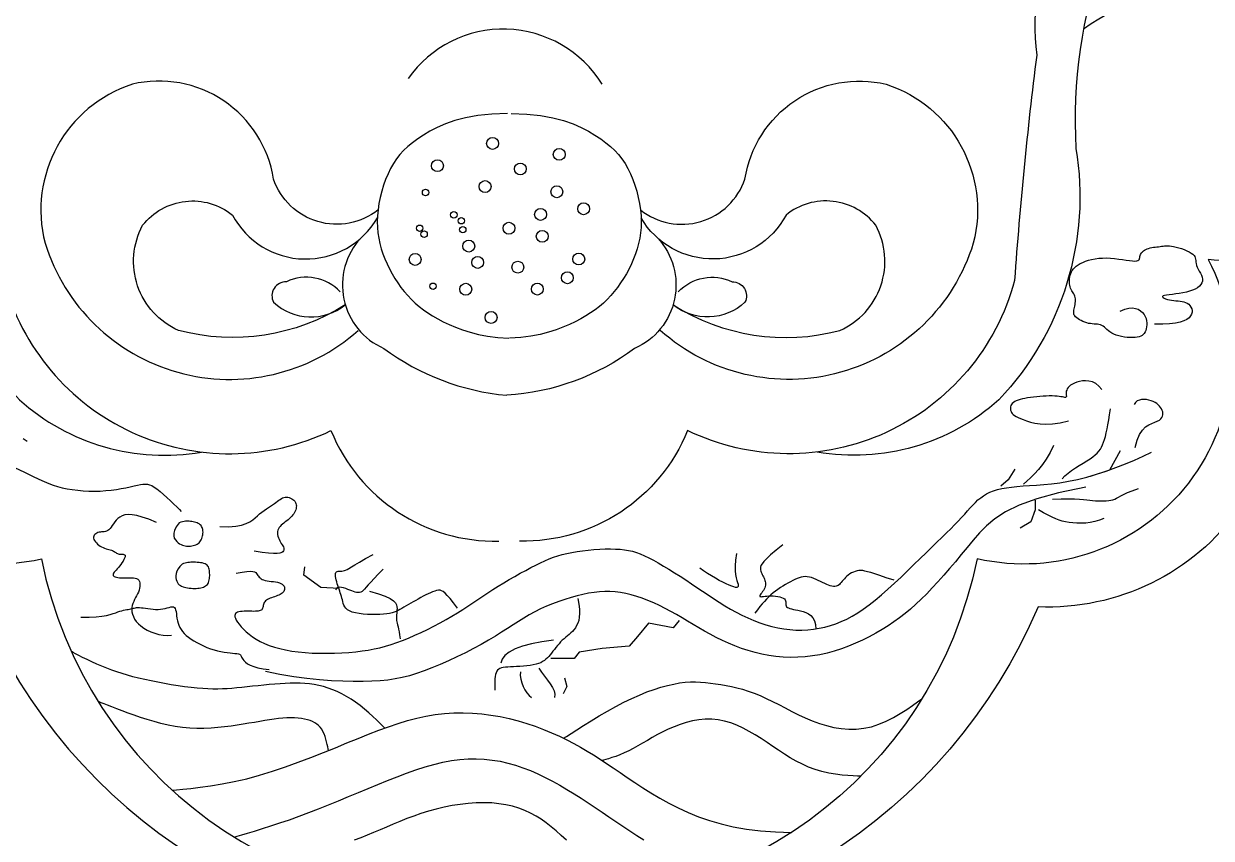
# Model space of a CAD drawing. Header units: millimetres. Extents: x -159346 to -157016, y -80163 to -78851.
# Drawn here: x -157272.36 to -157240.61, y -79025.7 to -79003.94 of the extents above; entities that cross this region are included whole.
import ezdxf

# ---------------------------------------------------------------- set-up
doc = ezdxf.new("R2010")
doc.units = ezdxf.units.MM
doc.header["$LTSCALE"] = 2
doc.header["$MEASUREMENT"] = 0
for name, color, linetype in [('3', 3, 'CONTINUOUS'), ('4', 4, 'CONTINUOUS'), ('7', 7, 'CONTINUOUS')]:
    doc.layers.add(name, color=color, linetype=linetype)

msp = doc.modelspace()

# ---------------------------------------------------------------- linework, layer by layer
at = {"layer": '3', "color": 0}
for points in [[(-157281.804, -79001.717, -0.597201), (-157276.796, -78999.106, -0.346566), (-157273.486, -79004.774, -0.013773), (-157272.895, -79010.796, 0.46999), (-157264.149, -79014.81, 0.311754), (-157259.658, -79017.762, 0.311754)], [(-157236.963, -79001.717, 0.597201), (-157241.971, -78999.106, 0.346566), (-157245.281, -79004.774, 0.013773), (-157245.872, -79010.796, -0.46999), (-157254.618, -79014.81, -0.311754), (-157259.109, -79017.762, -0.311754)], [(-157280.534, -79001.336, -0.511178), (-157275.291, -79002.06, -0.101647), (-157274.536, -79007.268, 0.234748), (-157272.478, -79013.984, 0.231473), (-157267.613, -79015.382, 0.166938)], [(-157238.233, -79001.336, 0.511178), (-157243.476, -79002.06, 0.101647), (-157244.231, -79007.268, -0.234748), (-157246.289, -79013.984, -0.231473), (-157251.154, -79015.382, -0.166938)], [(-157275.409, -79002.182, 0.275708), (-157282.879, -79002.257, 0.756539), (-157279.634, -79010.926, 0.543413), (-157273.522, -79019.519, 0.313806), (-157259.384, -79028.403, 0.30761)], [(-157243.358, -79002.182, -0.275708), (-157235.888, -79002.257, -0.756539), (-157239.133, -79010.926, -0.543413), (-157245.245, -79019.519, -0.313806), (-157259.384, -79028.403, -0.30761)], [(-157274.741, -79004.074, 0.277072), (-157282.018, -79003.536, 0.673636), (-157278.072, -79010.234, 0.639973), (-157271.891, -79018.235, 0.390981), (-157259.384, -79027.309, 0.387014)], [(-157244.026, -79004.074, -0.277072), (-157236.749, -79003.536, -0.673636), (-157240.695, -79010.234, -0.639973), (-157246.876, -79018.235, -0.390981), (-157259.384, -79027.309, -0.387014)], [(-157262.892, -79008.915, -0.516622), (-157265.686, -79008.09, 0.43739), (-157269.46, -79005.555, 0.397138), (-157271.792, -79009.804, 0.545681), (-157263.423, -79012.134)], [(-157255.875, -79008.915, 0.516622), (-157253.081, -79008.09, -0.43739), (-157249.307, -79005.555, -0.397138), (-157246.975, -79009.804, -0.545681), (-157255.344, -79012.134)], [(-157263.766, -79011.449, -0.208339), (-157268.225, -79012.134, -0.43724), (-157269.185, -79009.324, -0.418849), (-157266.784, -79009.05, 0.586454), (-157262.908, -79009.125, 0.484383)], [(-157255.001, -79011.449, 0.208339), (-157250.542, -79012.134, 0.43724), (-157249.582, -79009.324, 0.418849), (-157251.983, -79009.05, -0.586454), (-157255.859, -79009.125, -0.484383)], [(-157263.354, -79009.667, 0.51459), (-157262.737, -79012.614, 0.137635), (-157259.45, -79013.865, 0.265331)], [(-157255.413, -79009.667, -0.51459), (-157256.03, -79012.614, -0.14567), (-157259.45, -79013.865, -0.265331)], [(-157263.903, -79011.106, 0.328529), (-157265.343, -79010.832, 0.566485), (-157265.686, -79011.38, 0.37296), (-157263.766, -79011.449)], [(-157254.864, -79011.106, -0.328529), (-157253.424, -79010.832, -0.566485), (-157253.081, -79011.38, -0.37296), (-157255.001, -79011.449)]]:
    msp.add_lwpolyline(points, format="xyb", dxfattribs=at)
for points in [[(-157259.431, -79006.341), (-157259.852, -79006.354), (-157260.224, -79006.391), (-157260.552, -79006.449), (-157260.838, -79006.524), (-157261.09, -79006.611), (-157261.31, -79006.708), (-157261.504, -79006.81), (-157261.676, -79006.914), (-157261.831, -79007.016), (-157261.97, -79007.118), (-157262.095, -79007.22), (-157262.207, -79007.326), (-157262.307, -79007.435), (-157262.398, -79007.551), (-157262.48, -79007.673), (-157262.555, -79007.805), (-157262.624, -79007.947), (-157262.688, -79008.097), (-157262.744, -79008.254), (-157262.793, -79008.415), (-157262.835, -79008.58), (-157262.868, -79008.745), (-157262.892, -79008.909), (-157262.907, -79009.071), (-157262.912, -79009.227), (-157262.907, -79009.379), (-157262.894, -79009.527), (-157262.872, -79009.672), (-157262.842, -79009.813), (-157262.804, -79009.952), (-157262.759, -79010.089), (-157262.708, -79010.224), (-157262.65, -79010.357), (-157262.586, -79010.489), (-157262.517, -79010.618), (-157262.442, -79010.744), (-157262.363, -79010.866), (-157262.279, -79010.984), (-157262.19, -79011.097), (-157262.097, -79011.204), (-157262.001, -79011.306), (-157261.9, -79011.401), (-157261.793, -79011.493), (-157261.68, -79011.579), (-157261.56, -79011.663), (-157261.432, -79011.744), (-157261.296, -79011.823), (-157261.149, -79011.9), (-157260.992, -79011.976), (-157260.821, -79012.05), (-157260.635, -79012.12), (-157260.432, -79012.184), (-157260.208, -79012.24), (-157259.962, -79012.287), (-157259.69, -79012.322), (-157259.391, -79012.344)], [(-157259.336, -79006.341), (-157258.915, -79006.354), (-157258.543, -79006.391), (-157258.215, -79006.449), (-157257.929, -79006.524), (-157257.677, -79006.611), (-157257.457, -79006.708), (-157257.263, -79006.81), (-157257.091, -79006.914), (-157256.936, -79007.016), (-157256.797, -79007.118), (-157256.672, -79007.22), (-157256.56, -79007.326), (-157256.46, -79007.435), (-157256.369, -79007.551), (-157256.287, -79007.673), (-157256.212, -79007.805), (-157256.143, -79007.947), (-157256.079, -79008.097), (-157256.023, -79008.254), (-157255.974, -79008.415), (-157255.932, -79008.58), (-157255.899, -79008.745), (-157255.875, -79008.909), (-157255.86, -79009.071), (-157255.855, -79009.227), (-157255.86, -79009.379), (-157255.873, -79009.527), (-157255.895, -79009.672), (-157255.925, -79009.813), (-157255.963, -79009.952), (-157256.008, -79010.089), (-157256.059, -79010.224), (-157256.117, -79010.357), (-157256.181, -79010.489), (-157256.25, -79010.618), (-157256.325, -79010.744), (-157256.404, -79010.866), (-157256.488, -79010.984), (-157256.577, -79011.097), (-157256.67, -79011.204), (-157256.766, -79011.306), (-157256.867, -79011.401), (-157256.974, -79011.493), (-157257.087, -79011.579), (-157257.207, -79011.663), (-157257.335, -79011.744), (-157257.471, -79011.823), (-157257.618, -79011.9), (-157257.775, -79011.976), (-157257.946, -79012.05), (-157258.132, -79012.12), (-157258.335, -79012.184), (-157258.559, -79012.24), (-157258.805, -79012.287), (-157259.077, -79012.322), (-157259.376, -79012.344)], [(-157243.051, -79011.618), (-157242.928, -79011.567), (-157242.819, -79011.539), (-157242.722, -79011.532), (-157242.637, -79011.543), (-157242.563, -79011.569), (-157242.501, -79011.606), (-157242.45, -79011.652), (-157242.409, -79011.704), (-157242.378, -79011.759), (-157242.356, -79011.816), (-157242.342, -79011.873), (-157242.336, -79011.93), (-157242.336, -79011.986), (-157242.341, -79012.039), (-157242.352, -79012.089), (-157242.366, -79012.135), (-157242.384, -79012.175), (-157242.406, -79012.211), (-157242.432, -79012.241), (-157242.463, -79012.266), (-157242.499, -79012.286), (-157242.542, -79012.302), (-157242.592, -79012.314), (-157242.649, -79012.322), (-157242.713, -79012.325), (-157242.784, -79012.324), (-157242.859, -79012.32), (-157242.935, -79012.311), (-157243.012, -79012.298), (-157243.086, -79012.281), (-157243.155, -79012.26), (-157243.219, -79012.235), (-157243.274, -79012.207), (-157243.322, -79012.175), (-157243.364, -79012.142), (-157243.402, -79012.109), (-157243.437, -79012.077), (-157243.471, -79012.048), (-157243.505, -79012.022), (-157243.539, -79012.001), (-157243.577, -79011.986), (-157243.616, -79011.976), (-157243.658, -79011.969), (-157243.702, -79011.965), (-157243.748, -79011.962), (-157243.795, -79011.958), (-157243.844, -79011.952), (-157243.894, -79011.944), (-157243.944, -79011.931), (-157243.995, -79011.914), (-157244.044, -79011.894), (-157244.091, -79011.872), (-157244.135, -79011.848), (-157244.175, -79011.822), (-157244.21, -79011.797), (-157244.239, -79011.771), (-157244.26, -79011.747), (-157244.276, -79011.722), (-157244.285, -79011.698), (-157244.29, -79011.673), (-157244.291, -79011.646), (-157244.288, -79011.619), (-157244.284, -79011.589), (-157244.277, -79011.556), (-157244.269, -79011.521), (-157244.262, -79011.483), (-157244.254, -79011.443), (-157244.248, -79011.403), (-157244.244, -79011.363), (-157244.242, -79011.323), (-157244.243, -79011.285), (-157244.248, -79011.25), (-157244.257, -79011.217), (-157244.27, -79011.187), (-157244.286, -79011.158), (-157244.303, -79011.13), (-157244.322, -79011.101), (-157244.34, -79011.072), (-157244.357, -79011.04), (-157244.373, -79011.006), (-157244.386, -79010.968), (-157244.396, -79010.928), (-157244.403, -79010.885), (-157244.407, -79010.84), (-157244.407, -79010.795), (-157244.404, -79010.748), (-157244.398, -79010.702), (-157244.387, -79010.657), (-157244.372, -79010.613), (-157244.353, -79010.57), (-157244.329, -79010.528), (-157244.299, -79010.489), (-157244.263, -79010.45), (-157244.221, -79010.414), (-157244.171, -79010.379), (-157244.114, -79010.346), (-157244.049, -79010.314), (-157243.977, -79010.286), (-157243.897, -79010.26), (-157243.811, -79010.237), (-157243.719, -79010.22), (-157243.622, -79010.206), (-157243.521, -79010.199), (-157243.415, -79010.197), (-157243.306, -79010.202), (-157243.196, -79010.212), (-157243.087, -79010.225), (-157242.982, -79010.24), (-157242.884, -79010.254), (-157242.795, -79010.267), (-157242.717, -79010.275), (-157242.653, -79010.279), (-157242.606, -79010.275), (-157242.572, -79010.266), (-157242.549, -79010.251), (-157242.536, -79010.231), (-157242.528, -79010.209), (-157242.523, -79010.184), (-157242.52, -79010.157), (-157242.515, -79010.13), (-157242.505, -79010.104), (-157242.491, -79010.078), (-157242.474, -79010.053), (-157242.452, -79010.029), (-157242.426, -79010.007), (-157242.397, -79009.987), (-157242.364, -79009.969), (-157242.328, -79009.953), (-157242.289, -79009.94), (-157242.247, -79009.93), (-157242.204, -79009.921), (-157242.159, -79009.913), (-157242.114, -79009.907), (-157242.069, -79009.902), (-157242.025, -79009.896), (-157241.983, -79009.891), (-157241.943, -79009.886), (-157241.903, -79009.88), (-157241.864, -79009.876), (-157241.823, -79009.873), (-157241.779, -79009.873), (-157241.731, -79009.875), (-157241.678, -79009.881), (-157241.619, -79009.891), (-157241.553, -79009.906), (-157241.482, -79009.925), (-157241.408, -79009.948), (-157241.335, -79009.974), (-157241.266, -79010.003), (-157241.202, -79010.033), (-157241.146, -79010.065), (-157241.102, -79010.097), (-157241.071, -79010.129), (-157241.051, -79010.162), (-157241.039, -79010.196), (-157241.032, -79010.231), (-157241.029, -79010.268), (-157241.025, -79010.307), (-157241.018, -79010.349), (-157241.006, -79010.394), (-157240.986, -79010.442), (-157240.961, -79010.493), (-157240.932, -79010.546), (-157240.904, -79010.6), (-157240.878, -79010.655), (-157240.859, -79010.71), (-157240.848, -79010.763), (-157240.848, -79010.815), (-157240.862, -79010.863), (-157240.89, -79010.909), (-157240.93, -79010.952), (-157240.981, -79010.992), (-157241.043, -79011.027), (-157241.113, -79011.059), (-157241.193, -79011.087), (-157241.279, -79011.111), (-157241.371, -79011.131), (-157241.467, -79011.146), (-157241.561, -79011.159), (-157241.651, -79011.17), (-157241.734, -79011.18), (-157241.806, -79011.19), (-157241.863, -79011.2), (-157241.902, -79011.212), (-157241.92, -79011.225), (-157241.92, -79011.24), (-157241.903, -79011.256), (-157241.873, -79011.273), (-157241.832, -79011.288), (-157241.783, -79011.303), (-157241.729, -79011.316), (-157241.672, -79011.326), (-157241.614, -79011.334), (-157241.557, -79011.34), (-157241.502, -79011.345), (-157241.447, -79011.351), (-157241.395, -79011.359), (-157241.345, -79011.37), (-157241.298, -79011.386), (-157241.255, -79011.408), (-157241.216, -79011.436), (-157241.182, -79011.471), (-157241.155, -79011.511), (-157241.136, -79011.554), (-157241.127, -79011.601), (-157241.127, -79011.649), (-157241.14, -79011.699), (-157241.167, -79011.747), (-157241.207, -79011.795), (-157241.266, -79011.84), (-157241.344, -79011.88), (-157241.445, -79011.914), (-157241.572, -79011.941), (-157241.726, -79011.959), (-157241.912, -79011.967), (-157242.131, -79011.963)], [(-157243.539, -79013.714), (-157243.619, -79013.62), (-157243.703, -79013.553), (-157243.792, -79013.509), (-157243.882, -79013.485), (-157243.971, -79013.477), (-157244.057, -79013.482), (-157244.137, -79013.496), (-157244.21, -79013.518), (-157244.273, -79013.542), (-157244.327, -79013.57), (-157244.373, -79013.599), (-157244.41, -79013.63), (-157244.439, -79013.662), (-157244.462, -79013.694), (-157244.478, -79013.726), (-157244.488, -79013.757), (-157244.492, -79013.786), (-157244.493, -79013.814), (-157244.491, -79013.84), (-157244.489, -79013.863), (-157244.487, -79013.883), (-157244.486, -79013.899), (-157244.489, -79013.912), (-157244.497, -79013.919), (-157244.511, -79013.922), (-157244.532, -79013.922), (-157244.559, -79013.918), (-157244.592, -79013.912), (-157244.633, -79013.904), (-157244.681, -79013.897), (-157244.736, -79013.891), (-157244.799, -79013.886), (-157244.869, -79013.884), (-157244.945, -79013.884), (-157245.026, -79013.886), (-157245.11, -79013.891), (-157245.195, -79013.897), (-157245.28, -79013.905), (-157245.364, -79013.914), (-157245.445, -79013.924), (-157245.522, -79013.935), (-157245.594, -79013.948), (-157245.661, -79013.962), (-157245.722, -79013.977), (-157245.777, -79013.994), (-157245.827, -79014.013), (-157245.869, -79014.034), (-157245.905, -79014.058), (-157245.934, -79014.085), (-157245.956, -79014.113), (-157245.972, -79014.143), (-157245.981, -79014.174), (-157245.985, -79014.206), (-157245.984, -79014.237), (-157245.978, -79014.268), (-157245.967, -79014.297), (-157245.953, -79014.325), (-157245.933, -79014.352), (-157245.906, -79014.378), (-157245.873, -79014.404), (-157245.83, -79014.43), (-157245.778, -79014.457), (-157245.715, -79014.486), (-157245.639, -79014.517), (-157245.551, -79014.55), (-157245.447, -79014.582), (-157245.328, -79014.61), (-157245.19, -79014.629), (-157245.033, -79014.635), (-157244.855, -79014.626), (-157244.655, -79014.598), (-157244.43, -79014.546)], [(-157242.649, -79015.264), (-157242.597, -79015.063), (-157242.53, -79014.91), (-157242.453, -79014.795), (-157242.37, -79014.713), (-157242.284, -79014.656), (-157242.2, -79014.616), (-157242.122, -79014.587), (-157242.055, -79014.56), (-157242.001, -79014.532), (-157241.96, -79014.499), (-157241.931, -79014.464), (-157241.913, -79014.427), (-157241.905, -79014.388), (-157241.905, -79014.349), (-157241.912, -79014.308), (-157241.926, -79014.269), (-157241.944, -79014.23), (-157241.968, -79014.192), (-157241.997, -79014.156), (-157242.031, -79014.122), (-157242.07, -79014.09), (-157242.114, -79014.061), (-157242.164, -79014.035), (-157242.22, -79014.013), (-157242.281, -79013.994), (-157242.345, -79013.981), (-157242.41, -79013.976), (-157242.475, -79013.979), (-157242.536, -79013.993), (-157242.591, -79014.019), (-157242.639, -79014.059), (-157242.677, -79014.116)], [(-157244.603, -79016.096), (-157244.53, -79016.022), (-157244.443, -79015.949), (-157244.347, -79015.878), (-157244.245, -79015.809), (-157244.141, -79015.743), (-157244.038, -79015.679), (-157243.941, -79015.619), (-157243.853, -79015.563), (-157243.778, -79015.51), (-157243.714, -79015.459), (-157243.661, -79015.409), (-157243.616, -79015.359), (-157243.578, -79015.306), (-157243.546, -79015.251), (-157243.517, -79015.19), (-157243.492, -79015.123), (-157243.467, -79015.048), (-157243.443, -79014.964), (-157243.42, -79014.871), (-157243.397, -79014.767), (-157243.375, -79014.652), (-157243.353, -79014.525), (-157243.331, -79014.385), (-157243.31, -79014.23)], [(-157272.378, -79015.019), (-157272.274, -79015.094)], [(-157266.682, -79018.623), (-157266.522, -79018.59), (-157266.399, -79018.572), (-157266.306, -79018.566), (-157266.239, -79018.572), (-157266.193, -79018.585), (-157266.161, -79018.605), (-157266.14, -79018.628), (-157266.123, -79018.654), (-157266.107, -79018.679), (-157266.089, -79018.703), (-157266.069, -79018.726), (-157266.046, -79018.747), (-157266.019, -79018.767), (-157265.988, -79018.785), (-157265.951, -79018.8), (-157265.909, -79018.813), (-157265.86, -79018.823), (-157265.806, -79018.831), (-157265.749, -79018.839), (-157265.69, -79018.846), (-157265.633, -79018.854), (-157265.579, -79018.864), (-157265.529, -79018.876), (-157265.486, -79018.893), (-157265.451, -79018.913), (-157265.424, -79018.937), (-157265.405, -79018.964), (-157265.394, -79018.993), (-157265.389, -79019.022), (-157265.391, -79019.052), (-157265.399, -79019.08), (-157265.412, -79019.107), (-157265.431, -79019.131), (-157265.454, -79019.152), (-157265.481, -79019.171), (-157265.512, -79019.189), (-157265.545, -79019.205), (-157265.581, -79019.22), (-157265.619, -79019.234), (-157265.657, -79019.248), (-157265.697, -79019.262), (-157265.736, -79019.276), (-157265.774, -79019.29), (-157265.81, -79019.306), (-157265.844, -79019.323), (-157265.874, -79019.341), (-157265.9, -79019.361), (-157265.921, -79019.383), (-157265.937, -79019.407), (-157265.948, -79019.432), (-157265.956, -79019.459), (-157265.962, -79019.485), (-157265.967, -79019.511), (-157265.972, -79019.536), (-157265.979, -79019.559), (-157265.989, -79019.579), (-157266.002, -79019.595), (-157266.02, -79019.609), (-157266.041, -79019.62), (-157266.067, -79019.628), (-157266.098, -79019.633), (-157266.133, -79019.637), (-157266.172, -79019.639), (-157266.215, -79019.64), (-157266.264, -79019.639), (-157266.315, -79019.638), (-157266.368, -79019.637), (-157266.422, -79019.637), (-157266.474, -79019.638), (-157266.525, -79019.64), (-157266.572, -79019.645), (-157266.614, -79019.652), (-157266.65, -79019.663), (-157266.679, -79019.678), (-157266.701, -79019.697), (-157266.714, -79019.721), (-157266.72, -79019.75), (-157266.717, -79019.785), (-157266.704, -79019.826), (-157266.682, -79019.873), (-157266.649, -79019.927), (-157266.606, -79019.986), (-157266.553, -79020.049), (-157266.491, -79020.115), (-157266.419, -79020.183), (-157266.337, -79020.251), (-157266.247, -79020.317), (-157266.148, -79020.381), (-157266.04, -79020.441), (-157265.923, -79020.497), (-157265.798, -79020.548), (-157265.663, -79020.594), (-157265.518, -79020.635), (-157265.364, -79020.671), (-157265.2, -79020.701), (-157265.026, -79020.724), (-157264.842, -79020.742), (-157264.65, -79020.753), (-157264.453, -79020.76), (-157264.254, -79020.76), (-157264.055, -79020.756), (-157263.859, -79020.748), (-157263.669, -79020.735), (-157263.486, -79020.718), (-157263.314, -79020.698), (-157263.151, -79020.674), (-157262.995, -79020.645), (-157262.843, -79020.612), (-157262.693, -79020.573), (-157262.543, -79020.528), (-157262.391, -79020.476), (-157262.235, -79020.418), (-157262.074, -79020.352), (-157261.908, -79020.28), (-157261.739, -79020.203), (-157261.569, -79020.121), (-157261.4, -79020.035), (-157261.234, -79019.948), (-157261.072, -79019.858), (-157260.917, -79019.769), (-157260.769, -79019.679), (-157260.627, -79019.59), (-157260.49, -79019.502), (-157260.357, -79019.413), (-157260.224, -79019.325), (-157260.092, -79019.236), (-157259.957, -79019.147), (-157259.819, -79019.058), (-157259.677, -79018.968), (-157259.53, -79018.879), (-157259.383, -79018.791), (-157259.234, -79018.705), (-157259.088, -79018.622), (-157258.944, -79018.544), (-157258.805, -79018.47), (-157258.672, -79018.402), (-157258.547, -79018.341), (-157258.428, -79018.287), (-157258.312, -79018.238), (-157258.198, -79018.195), (-157258.083, -79018.156), (-157257.964, -79018.122), (-157257.841, -79018.092), (-157257.71, -79018.065), (-157257.569, -79018.042), (-157257.422, -79018.021), (-157257.271, -79018.004), (-157257.117, -79017.99), (-157256.964, -79017.979), (-157256.815, -79017.973), (-157256.672, -79017.971), (-157256.538, -79017.974), (-157256.415, -79017.981), (-157256.3, -79017.993), (-157256.192, -79018.011), (-157256.087, -79018.035), (-157255.984, -79018.067), (-157255.879, -79018.106), (-157255.77, -79018.153), (-157255.654, -79018.209), (-157255.53, -79018.274), (-157255.398, -79018.347), (-157255.259, -79018.428), (-157255.115, -79018.515), (-157254.967, -79018.607), (-157254.817, -79018.702), (-157254.666, -79018.8), (-157254.514, -79018.901), (-157254.365, -79019.001), (-157254.216, -79019.102), (-157254.068, -79019.201), (-157253.92, -79019.299), (-157253.772, -79019.395), (-157253.622, -79019.488), (-157253.471, -79019.577), (-157253.318, -79019.661), (-157253.163, -79019.741), (-157253.005, -79019.815), (-157252.846, -79019.882), (-157252.685, -79019.943), (-157252.524, -79019.997), (-157252.362, -79020.043), (-157252.2, -79020.08), (-157252.039, -79020.109), (-157251.878, -79020.128), (-157251.719, -79020.138), (-157251.561, -79020.139), (-157251.404, -79020.132), (-157251.249, -79020.115), (-157251.096, -79020.091), (-157250.945, -79020.058), (-157250.796, -79020.017), (-157250.65, -79019.969), (-157250.505, -79019.912), (-157250.36, -79019.845), (-157250.215, -79019.769), (-157250.067, -79019.681), (-157249.916, -79019.581), (-157249.76, -79019.468), (-157249.599, -79019.342), (-157249.431, -79019.202), (-157249.259, -79019.05), (-157249.084, -79018.89), (-157248.908, -79018.725), (-157248.733, -79018.557), (-157248.562, -79018.391), (-157248.396, -79018.228), (-157248.237, -79018.073), (-157248.088, -79017.927), (-157247.948, -79017.791), (-157247.816, -79017.664), (-157247.694, -79017.545), (-157247.58, -79017.433), (-157247.474, -79017.327), (-157247.377, -79017.227), (-157247.287, -79017.133), (-157247.205, -79017.043), (-157247.129, -79016.957), (-157247.057, -79016.876), (-157246.988, -79016.8), (-157246.919, -79016.729), (-157246.85, -79016.663), (-157246.778, -79016.603), (-157246.702, -79016.549), (-157246.62, -79016.5), (-157246.531, -79016.457), (-157246.435, -79016.42), (-157246.33, -79016.388), (-157246.215, -79016.36), (-157246.091, -79016.337), (-157245.955, -79016.318), (-157245.807, -79016.302), (-157245.646, -79016.29), (-157245.473, -79016.279), (-157245.288, -79016.267), (-157245.091, -79016.251), (-157244.882, -79016.231), (-157244.662, -79016.203), (-157244.431, -79016.165), (-157244.189, -79016.115), (-157243.938, -79016.052), (-157243.68, -79015.976), (-157243.42, -79015.891), (-157243.161, -79015.798), (-157242.907, -79015.699), (-157242.663, -79015.597), (-157242.431, -79015.493), (-157242.215, -79015.389)], [(-157244.832, -79015.206), (-157244.924, -79015.399), (-157245.023, -79015.57), (-157245.127, -79015.72), (-157245.235, -79015.852), (-157245.342, -79015.968), (-157245.447, -79016.07), (-157245.546, -79016.16), (-157245.637, -79016.24)], [(-157243.051, -79015.35), (-157243.338, -79015.867), (-157243.855, -79016.039)], [(-157272.612, -79015.797), (-157272.347, -79015.922), (-157272.133, -79016.024), (-157271.959, -79016.107), (-157271.815, -79016.173), (-157271.691, -79016.226), (-157271.577, -79016.268), (-157271.462, -79016.304), (-157271.338, -79016.336), (-157271.206, -79016.363), (-157271.066, -79016.386), (-157270.921, -79016.404), (-157270.772, -79016.417), (-157270.621, -79016.425), (-157270.469, -79016.427), (-157270.318, -79016.424), (-157270.17, -79016.414), (-157270.027, -79016.399), (-157269.888, -79016.38), (-157269.757, -79016.359), (-157269.634, -79016.336), (-157269.52, -79016.312), (-157269.416, -79016.29), (-157269.325, -79016.27), (-157269.246, -79016.254), (-157269.177, -79016.243), (-157269.115, -79016.238), (-157269.057, -79016.241), (-157269, -79016.255), (-157268.941, -79016.279), (-157268.876, -79016.317), (-157268.803, -79016.368), (-157268.72, -79016.435), (-157268.629, -79016.514), (-157268.535, -79016.599), (-157268.442, -79016.687), (-157268.353, -79016.772), (-157268.272, -79016.851), (-157268.204, -79016.918), (-157268.153, -79016.969)], [(-157245.867, -79015.838), (-157246.039, -79016.125), (-157246.24, -79016.297)], [(-157243.97, -79016.32), (-157244.695, -79016.47), (-157245.281, -79016.631), (-157245.748, -79016.802), (-157246.114, -79016.98), (-157246.4, -79017.165), (-157246.626, -79017.354), (-157246.812, -79017.546), (-157246.976, -79017.74), (-157247.137, -79017.933), (-157247.297, -79018.124), (-157247.455, -79018.313), (-157247.611, -79018.497), (-157247.767, -79018.676), (-157247.92, -79018.848), (-157248.071, -79019.013), (-157248.219, -79019.169), (-157248.365, -79019.314), (-157248.51, -79019.451), (-157248.655, -79019.579), (-157248.801, -79019.699), (-157248.948, -79019.813), (-157249.099, -79019.922), (-157249.255, -79020.026), (-157249.416, -79020.127), (-157249.584, -79020.225), (-157249.758, -79020.319), (-157249.937, -79020.409), (-157250.121, -79020.493), (-157250.309, -79020.571), (-157250.5, -79020.642), (-157250.693, -79020.704), (-157250.887, -79020.757), (-157251.083, -79020.8), (-157251.279, -79020.832), (-157251.475, -79020.855), (-157251.671, -79020.868), (-157251.866, -79020.87), (-157252.059, -79020.863), (-157252.251, -79020.847), (-157252.441, -79020.821), (-157252.628, -79020.785), (-157252.812, -79020.741), (-157252.994, -79020.689), (-157253.172, -79020.63), (-157253.347, -79020.565), (-157253.518, -79020.493), (-157253.685, -79020.417), (-157253.848, -79020.337), (-157254.007, -79020.253), (-157254.163, -79020.167), (-157254.315, -79020.079), (-157254.466, -79019.99), (-157254.616, -79019.901), (-157254.764, -79019.813), (-157254.914, -79019.727), (-157255.064, -79019.643), (-157255.215, -79019.563), (-157255.368, -79019.487), (-157255.521, -79019.416), (-157255.674, -79019.35), (-157255.825, -79019.291), (-157255.976, -79019.239), (-157256.124, -79019.195), (-157256.27, -79019.159), (-157256.412, -79019.133), (-157256.552, -79019.116), (-157256.691, -79019.108), (-157256.831, -79019.108), (-157256.971, -79019.116), (-157257.114, -79019.132), (-157257.261, -79019.156), (-157257.412, -79019.187), (-157257.569, -79019.224), (-157257.73, -79019.268), (-157257.894, -79019.319), (-157258.06, -79019.375), (-157258.225, -79019.437), (-157258.387, -79019.504), (-157258.547, -79019.576), (-157258.7, -79019.652), (-157258.848, -79019.733), (-157258.992, -79019.818), (-157259.135, -79019.907), (-157259.28, -79020), (-157259.429, -79020.097), (-157259.586, -79020.198), (-157259.753, -79020.302), (-157259.934, -79020.41), (-157260.13, -79020.521), (-157260.339, -79020.633), (-157260.557, -79020.745), (-157260.781, -79020.855), (-157261.006, -79020.96), (-157261.231, -79021.06), (-157261.45, -79021.151), (-157261.661, -79021.232), (-157261.862, -79021.301), (-157262.054, -79021.359), (-157262.244, -79021.407), (-157262.434, -79021.445), (-157262.63, -79021.474), (-157262.835, -79021.495), (-157263.055, -79021.508), (-157263.292, -79021.515), (-157263.552, -79021.515), (-157263.833, -79021.508), (-157264.134, -79021.493), (-157264.455, -79021.468), (-157264.793, -79021.432), (-157265.147, -79021.385), (-157265.517, -79021.325), (-157265.901, -79021.25)], [(-157244.861, -79016.642), (-157244.625, -79016.634), (-157244.43, -79016.632), (-157244.27, -79016.635), (-157244.14, -79016.641), (-157244.032, -79016.649), (-157243.941, -79016.659), (-157243.861, -79016.669), (-157243.786, -79016.677), (-157243.711, -79016.684), (-157243.636, -79016.689), (-157243.562, -79016.691), (-157243.49, -79016.691), (-157243.421, -79016.687), (-157243.356, -79016.68), (-157243.296, -79016.67), (-157243.243, -79016.656), (-157243.195, -79016.638), (-157243.148, -79016.615), (-157243.097, -79016.587), (-157243.035, -79016.554), (-157242.957, -79016.514), (-157242.856, -79016.468), (-157242.726, -79016.415), (-157242.562, -79016.354)], [(-157267.123, -79017.373), (-157266.886, -79017.377), (-157266.693, -79017.364), (-157266.54, -79017.335), (-157266.418, -79017.296), (-157266.321, -79017.248), (-157266.243, -79017.195), (-157266.178, -79017.14), (-157266.117, -79017.085), (-157266.057, -79017.034), (-157265.996, -79016.987), (-157265.936, -79016.943), (-157265.877, -79016.902), (-157265.819, -79016.864), (-157265.764, -79016.828), (-157265.712, -79016.793), (-157265.664, -79016.761), (-157265.62, -79016.729), (-157265.58, -79016.699), (-157265.543, -79016.672), (-157265.508, -79016.647), (-157265.475, -79016.626), (-157265.442, -79016.609), (-157265.409, -79016.596), (-157265.375, -79016.589), (-157265.34, -79016.587), (-157265.304, -79016.591), (-157265.268, -79016.599), (-157265.233, -79016.612), (-157265.199, -79016.629), (-157265.168, -79016.649), (-157265.141, -79016.673), (-157265.118, -79016.699), (-157265.1, -79016.728), (-157265.086, -79016.759), (-157265.078, -79016.791), (-157265.075, -79016.824), (-157265.076, -79016.858), (-157265.081, -79016.893), (-157265.091, -79016.928), (-157265.105, -79016.963), (-157265.123, -79016.997), (-157265.145, -79017.031), (-157265.17, -79017.064), (-157265.198, -79017.096), (-157265.229, -79017.128), (-157265.262, -79017.159), (-157265.296, -79017.19), (-157265.332, -79017.22), (-157265.37, -79017.25), (-157265.407, -79017.279), (-157265.443, -79017.309), (-157265.477, -79017.339), (-157265.508, -79017.37), (-157265.535, -79017.402), (-157265.556, -79017.436), (-157265.572, -79017.471), (-157265.579, -79017.509), (-157265.581, -79017.549), (-157265.576, -79017.589), (-157265.567, -79017.631), (-157265.554, -79017.672), (-157265.537, -79017.712), (-157265.518, -79017.752), (-157265.498, -79017.79), (-157265.477, -79017.825), (-157265.457, -79017.859), (-157265.439, -79017.891), (-157265.423, -79017.92), (-157265.412, -79017.949), (-157265.406, -79017.975), (-157265.407, -79018.001), (-157265.415, -79018.026), (-157265.433, -79018.049), (-157265.465, -79018.07), (-157265.514, -79018.086), (-157265.587, -79018.096), (-157265.688, -79018.097), (-157265.821, -79018.089), (-157265.991, -79018.069), (-157266.203, -79018.035)], [(-157245.321, -79016.67), (-157245.321, -79016.929), (-157245.436, -79017.244), (-157245.723, -79017.417)], [(-157243.482, -79017.158), (-157243.602, -79017.206), (-157243.725, -79017.241), (-157243.848, -79017.265), (-157243.97, -79017.279), (-157244.09, -79017.285), (-157244.205, -79017.284), (-157244.314, -79017.277), (-157244.416, -79017.266), (-157244.509, -79017.25), (-157244.596, -79017.23), (-157244.682, -79017.204), (-157244.771, -79017.17), (-157244.867, -79017.127), (-157244.973, -79017.073), (-157245.095, -79017.008), (-157245.235, -79016.929)], [(-157268.816, -79017.263), (-157269.021, -79017.179), (-157269.196, -79017.119), (-157269.344, -79017.079), (-157269.469, -79017.059), (-157269.573, -79017.055), (-157269.66, -79017.065), (-157269.733, -79017.087), (-157269.794, -79017.119), (-157269.846, -79017.158), (-157269.891, -79017.202), (-157269.931, -79017.249), (-157269.966, -79017.297), (-157269.997, -79017.344), (-157270.027, -79017.388), (-157270.056, -79017.427), (-157270.085, -79017.459), (-157270.116, -79017.482), (-157270.148, -79017.498), (-157270.181, -79017.508), (-157270.215, -79017.513), (-157270.249, -79017.516), (-157270.283, -79017.518), (-157270.316, -79017.521), (-157270.349, -79017.526), (-157270.38, -79017.535), (-157270.41, -79017.548), (-157270.436, -79017.564), (-157270.459, -79017.583), (-157270.477, -79017.605), (-157270.49, -79017.63), (-157270.497, -79017.657), (-157270.496, -79017.686), (-157270.487, -79017.716), (-157270.472, -79017.748), (-157270.45, -79017.78), (-157270.423, -79017.811), (-157270.392, -79017.842), (-157270.357, -79017.87), (-157270.32, -79017.896), (-157270.281, -79017.918), (-157270.242, -79017.937), (-157270.203, -79017.953), (-157270.164, -79017.966), (-157270.126, -79017.977), (-157270.089, -79017.987), (-157270.055, -79017.996), (-157270.022, -79018.006), (-157269.993, -79018.016), (-157269.967, -79018.029), (-157269.944, -79018.042), (-157269.922, -79018.056), (-157269.902, -79018.069), (-157269.882, -79018.082), (-157269.861, -79018.093), (-157269.839, -79018.102), (-157269.815, -79018.108), (-157269.789, -79018.111), (-157269.761, -79018.113), (-157269.733, -79018.113), (-157269.707, -79018.114), (-157269.684, -79018.118), (-157269.666, -79018.126), (-157269.654, -79018.138), (-157269.65, -79018.157), (-157269.654, -79018.184), (-157269.666, -79018.217), (-157269.685, -79018.256), (-157269.709, -79018.298), (-157269.738, -79018.341), (-157269.769, -79018.386), (-157269.801, -79018.429), (-157269.834, -79018.47), (-157269.865, -79018.507), (-157269.894, -79018.54), (-157269.921, -79018.57), (-157269.943, -79018.597), (-157269.961, -79018.621), (-157269.972, -79018.642), (-157269.977, -79018.661), (-157269.975, -79018.678), (-157269.964, -79018.693), (-157269.945, -79018.707), (-157269.918, -79018.718), (-157269.886, -79018.728), (-157269.847, -79018.735), (-157269.804, -79018.741), (-157269.756, -79018.744), (-157269.705, -79018.745), (-157269.651, -79018.745), (-157269.595, -79018.743), (-157269.54, -79018.741), (-157269.486, -79018.741), (-157269.434, -79018.744), (-157269.387, -79018.751), (-157269.346, -79018.763), (-157269.312, -79018.782), (-157269.287, -79018.809), (-157269.269, -79018.843), (-157269.259, -79018.882), (-157269.256, -79018.926), (-157269.259, -79018.974), (-157269.268, -79019.023), (-157269.282, -79019.074), (-157269.3, -79019.125), (-157269.323, -79019.175), (-157269.348, -79019.225), (-157269.374, -79019.274), (-157269.4, -79019.324), (-157269.424, -79019.374), (-157269.445, -79019.426), (-157269.461, -79019.48), (-157269.472, -79019.536), (-157269.475, -79019.595), (-157269.47, -79019.655), (-157269.456, -79019.718), (-157269.433, -79019.781), (-157269.399, -79019.845), (-157269.355, -79019.908), (-157269.3, -79019.969), (-157269.233, -79020.029), (-157269.153, -79020.086), (-157269.063, -79020.139), (-157268.964, -79020.186), (-157268.859, -79020.225), (-157268.749, -79020.256), (-157268.636, -79020.276), (-157268.523, -79020.283), (-157268.411, -79020.277)], [(-157268.212, -79017.278), (-157268.287, -79017.383), (-157268.333, -79017.475), (-157268.354, -79017.555), (-157268.354, -79017.624), (-157268.338, -79017.682), (-157268.31, -79017.731), (-157268.274, -79017.772), (-157268.235, -79017.806), (-157268.196, -79017.834), (-157268.158, -79017.855), (-157268.121, -79017.872), (-157268.084, -79017.883), (-157268.047, -79017.891), (-157268.011, -79017.896), (-157267.975, -79017.897), (-157267.938, -79017.896), (-157267.902, -79017.894), (-157267.866, -79017.889), (-157267.83, -79017.883), (-157267.796, -79017.874), (-157267.762, -79017.862), (-157267.731, -79017.847), (-157267.702, -79017.83), (-157267.676, -79017.808), (-157267.653, -79017.784), (-157267.634, -79017.756), (-157267.617, -79017.726), (-157267.602, -79017.694), (-157267.591, -79017.66), (-157267.582, -79017.626), (-157267.576, -79017.591), (-157267.573, -79017.556), (-157267.571, -79017.522), (-157267.572, -79017.488), (-157267.576, -79017.456), (-157267.583, -79017.425), (-157267.593, -79017.396), (-157267.607, -79017.37), (-157267.624, -79017.345), (-157267.645, -79017.324), (-157267.67, -79017.305), (-157267.698, -79017.289), (-157267.729, -79017.275), (-157267.762, -79017.263), (-157267.796, -79017.254), (-157267.832, -79017.246), (-157267.867, -79017.24), (-157267.902, -79017.236), (-157267.937, -79017.232), (-157267.971, -79017.23), (-157268.005, -79017.23), (-157268.041, -79017.232), (-157268.079, -79017.238), (-157268.119, -79017.247), (-157268.163, -79017.261), (-157268.212, -79017.278)], [(-157252.065, -79017.864), (-157252.25, -79018.009), (-157252.394, -79018.128), (-157252.5, -79018.225), (-157252.575, -79018.304), (-157252.624, -79018.367), (-157252.652, -79018.417), (-157252.664, -79018.46), (-157252.666, -79018.497), (-157252.663, -79018.532), (-157252.656, -79018.565), (-157252.645, -79018.597), (-157252.632, -79018.628), (-157252.617, -79018.659), (-157252.602, -79018.689), (-157252.586, -79018.719), (-157252.571, -79018.75), (-157252.558, -79018.781), (-157252.546, -79018.812), (-157252.537, -79018.844), (-157252.532, -79018.876), (-157252.529, -79018.909), (-157252.531, -79018.942), (-157252.538, -79018.976), (-157252.549, -79019.011), (-157252.566, -79019.045), (-157252.587, -79019.08), (-157252.609, -79019.113), (-157252.632, -79019.145), (-157252.652, -79019.173), (-157252.67, -79019.198), (-157252.681, -79019.218), (-157252.685, -79019.234), (-157252.681, -79019.243), (-157252.668, -79019.247), (-157252.647, -79019.248), (-157252.618, -79019.245), (-157252.583, -79019.241), (-157252.541, -79019.236), (-157252.493, -79019.231), (-157252.441, -79019.228), (-157252.383, -79019.227), (-157252.324, -79019.229), (-157252.264, -79019.234), (-157252.205, -79019.242), (-157252.15, -79019.252), (-157252.101, -79019.266), (-157252.059, -79019.284), (-157252.027, -79019.304), (-157252.006, -79019.328), (-157251.994, -79019.355), (-157251.988, -79019.383), (-157251.987, -79019.412), (-157251.986, -79019.441), (-157251.985, -79019.469), (-157251.979, -79019.494), (-157251.967, -79019.516), (-157251.946, -79019.535), (-157251.917, -79019.55), (-157251.88, -79019.563), (-157251.835, -79019.575), (-157251.784, -79019.587), (-157251.727, -79019.598), (-157251.664, -79019.612), (-157251.597, -79019.628), (-157251.526, -79019.647), (-157251.454, -79019.673), (-157251.385, -79019.707), (-157251.321, -79019.754), (-157251.265, -79019.815), (-157251.222, -79019.893), (-157251.194, -79019.992), (-157251.183, -79020.114)], [(-157260.765, -79019.555), (-157260.876, -79019.413), (-157260.966, -79019.3), (-157261.039, -79019.215), (-157261.098, -79019.153), (-157261.148, -79019.112), (-157261.192, -79019.087), (-157261.234, -79019.077), (-157261.277, -79019.077), (-157261.324, -79019.084), (-157261.376, -79019.098), (-157261.432, -79019.118), (-157261.491, -79019.142), (-157261.553, -79019.171), (-157261.617, -79019.202), (-157261.683, -79019.237), (-157261.75, -79019.273), (-157261.818, -79019.31), (-157261.885, -79019.347), (-157261.952, -79019.385), (-157262.017, -79019.423), (-157262.081, -79019.46), (-157262.143, -79019.495), (-157262.201, -79019.529), (-157262.256, -79019.561), (-157262.308, -79019.59), (-157262.357, -79019.617), (-157262.407, -79019.641), (-157262.46, -79019.662), (-157262.517, -79019.681), (-157262.581, -79019.696), (-157262.655, -79019.709), (-157262.741, -79019.718), (-157262.839, -79019.725), (-157262.947, -79019.728), (-157263.061, -79019.728), (-157263.177, -79019.723), (-157263.291, -79019.714), (-157263.399, -79019.701), (-157263.498, -79019.682), (-157263.584, -79019.659), (-157263.653, -79019.629), (-157263.708, -79019.595), (-157263.749, -79019.557), (-157263.78, -79019.516), (-157263.803, -79019.472), (-157263.82, -79019.426), (-157263.833, -79019.379), (-157263.845, -79019.332), (-157263.858, -79019.286), (-157263.872, -79019.239), (-157263.886, -79019.193), (-157263.901, -79019.146), (-157263.917, -79019.099), (-157263.933, -79019.051), (-157263.949, -79019.002), (-157263.965, -79018.952), (-157263.981, -79018.9), (-157263.996, -79018.849), (-157264.01, -79018.798), (-157264.021, -79018.749), (-157264.028, -79018.704), (-157264.031, -79018.664), (-157264.028, -79018.63), (-157264.019, -79018.604), (-157264.004, -79018.586), (-157263.982, -79018.574), (-157263.956, -79018.568), (-157263.926, -79018.565), (-157263.893, -79018.564), (-157263.859, -79018.562), (-157263.824, -79018.559), (-157263.791, -79018.552), (-157263.758, -79018.54), (-157263.721, -79018.52), (-157263.672, -79018.491), (-157263.604, -79018.449), (-157263.512, -79018.394), (-157263.388, -79018.322), (-157263.226, -79018.231), (-157263.018, -79018.12)], [(-157253.306, -79018.092), (-157253.333, -79018.273), (-157253.344, -79018.426), (-157253.342, -79018.554), (-157253.331, -79018.659), (-157253.315, -79018.745), (-157253.295, -79018.814), (-157253.278, -79018.869), (-157253.265, -79018.913), (-157253.26, -79018.947), (-157253.264, -79018.973), (-157253.277, -79018.99), (-157253.301, -79018.998), (-157253.334, -79018.998), (-157253.379, -79018.988), (-157253.434, -79018.97), (-157253.502, -79018.943), (-157253.581, -79018.907), (-157253.67, -79018.863), (-157253.767, -79018.812), (-157253.869, -79018.755), (-157253.974, -79018.692), (-157254.08, -79018.626), (-157254.185, -79018.556), (-157254.285, -79018.483)], [(-157268.13, -79018.375), (-157268.193, -79018.44), (-157268.239, -79018.506), (-157268.271, -79018.569), (-157268.291, -79018.63), (-157268.299, -79018.688), (-157268.298, -79018.742), (-157268.289, -79018.791), (-157268.275, -79018.835), (-157268.256, -79018.872), (-157268.233, -79018.904), (-157268.206, -79018.931), (-157268.176, -79018.953), (-157268.143, -79018.971), (-157268.106, -79018.985), (-157268.068, -79018.997), (-157268.026, -79019.006), (-157267.983, -79019.014), (-157267.938, -79019.02), (-157267.892, -79019.024), (-157267.846, -79019.026), (-157267.8, -79019.027), (-157267.755, -79019.026), (-157267.711, -79019.022), (-157267.67, -79019.017), (-157267.63, -79019.011), (-157267.594, -79019.002), (-157267.56, -79018.99), (-157267.529, -79018.977), (-157267.501, -79018.96), (-157267.476, -79018.941), (-157267.455, -79018.919), (-157267.437, -79018.893), (-157267.423, -79018.865), (-157267.412, -79018.833), (-157267.403, -79018.799), (-157267.398, -79018.764), (-157267.394, -79018.727), (-157267.393, -79018.69), (-157267.393, -79018.653), (-157267.394, -79018.616), (-157267.396, -79018.58), (-157267.4, -79018.546), (-157267.406, -79018.513), (-157267.414, -79018.482), (-157267.426, -79018.454), (-157267.441, -79018.428), (-157267.462, -79018.405), (-157267.487, -79018.386), (-157267.517, -79018.37), (-157267.553, -79018.357), (-157267.592, -79018.347), (-157267.634, -79018.34), (-157267.678, -79018.335), (-157267.723, -79018.331), (-157267.768, -79018.329), (-157267.812, -79018.328), (-157267.854, -79018.328), (-157267.895, -79018.329), (-157267.935, -79018.332), (-157267.974, -79018.336), (-157268.012, -79018.342), (-157268.051, -79018.35), (-157268.09, -79018.361), (-157268.13, -79018.375)], [(-157263.932, -79019.033), (-157264.422, -79019.001), (-157264.879, -79018.675), (-157264.847, -79018.446)], [(-157262.757, -79018.512), (-157262.89, -79018.647), (-157262.998, -79018.762), (-157263.084, -79018.857), (-157263.152, -79018.935), (-157263.206, -79018.997), (-157263.249, -79019.045), (-157263.286, -79019.081), (-157263.32, -79019.107), (-157263.354, -79019.124), (-157263.389, -79019.134), (-157263.426, -79019.137), (-157263.465, -79019.133), (-157263.506, -79019.125), (-157263.55, -79019.111), (-157263.596, -79019.094), (-157263.647, -79019.074), (-157263.7, -79019.052), (-157263.756, -79019.031), (-157263.812, -79019.012), (-157263.866, -79019), (-157263.917, -79018.996), (-157263.962, -79019.004), (-157264.001, -79019.027), (-157264.03, -79019.066)], [(-157249.094, -79018.81), (-157249.304, -79018.742), (-157249.475, -79018.686), (-157249.611, -79018.641), (-157249.719, -79018.606), (-157249.804, -79018.58), (-157249.872, -79018.562), (-157249.929, -79018.552), (-157249.981, -79018.549), (-157250.032, -79018.552), (-157250.083, -79018.56), (-157250.133, -79018.574), (-157250.183, -79018.592), (-157250.23, -79018.614), (-157250.275, -79018.64), (-157250.317, -79018.669), (-157250.356, -79018.701), (-157250.391, -79018.734), (-157250.422, -79018.769), (-157250.451, -79018.804), (-157250.479, -79018.837), (-157250.505, -79018.869), (-157250.531, -79018.899), (-157250.557, -79018.924), (-157250.585, -79018.945), (-157250.614, -79018.961), (-157250.646, -79018.971), (-157250.68, -79018.976), (-157250.717, -79018.975), (-157250.757, -79018.97), (-157250.8, -79018.959), (-157250.846, -79018.944), (-157250.895, -79018.924), (-157250.948, -79018.899), (-157251.003, -79018.872), (-157251.061, -79018.842), (-157251.12, -79018.813), (-157251.18, -79018.785), (-157251.24, -79018.759), (-157251.299, -79018.738), (-157251.358, -79018.723), (-157251.414, -79018.714), (-157251.469, -79018.712), (-157251.523, -79018.716), (-157251.577, -79018.726), (-157251.631, -79018.741), (-157251.687, -79018.762), (-157251.744, -79018.786), (-157251.804, -79018.815), (-157251.866, -79018.847), (-157251.931, -79018.883), (-157251.998, -79018.921), (-157252.065, -79018.963), (-157252.132, -79019.006), (-157252.199, -79019.052), (-157252.264, -79019.1), (-157252.326, -79019.149), (-157252.386, -79019.2), (-157252.444, -79019.253), (-157252.501, -79019.31), (-157252.559, -79019.372), (-157252.618, -79019.44), (-157252.68, -79019.514), (-157252.745, -79019.598), (-157252.816, -79019.69)], [(-157263.116, -79019.099), (-157262.878, -79019.17), (-157262.698, -79019.237), (-157262.568, -79019.3), (-157262.48, -79019.359), (-157262.425, -79019.414), (-157262.396, -79019.467), (-157262.385, -79019.516), (-157262.384, -79019.564), (-157262.386, -79019.608), (-157262.389, -79019.651), (-157262.392, -79019.692), (-157262.396, -79019.732), (-157262.398, -79019.77), (-157262.399, -79019.808), (-157262.398, -79019.845), (-157262.395, -79019.882), (-157262.388, -79019.919), (-157262.379, -79019.958), (-157262.367, -79020.002), (-157262.354, -79020.053), (-157262.341, -79020.113), (-157262.326, -79020.184), (-157262.313, -79020.27), (-157262.3, -79020.371)], [(-157270.839, -79019.799), (-157270.613, -79019.795), (-157270.425, -79019.784), (-157270.273, -79019.767), (-157270.149, -79019.747), (-157270.05, -79019.724), (-157269.97, -79019.7), (-157269.904, -79019.676), (-157269.846, -79019.655), (-157269.792, -79019.638), (-157269.742, -79019.623), (-157269.695, -79019.611), (-157269.651, -79019.601), (-157269.61, -79019.593), (-157269.572, -79019.586), (-157269.536, -79019.579), (-157269.502, -79019.573), (-157269.471, -79019.565), (-157269.441, -79019.558), (-157269.411, -79019.552), (-157269.38, -79019.546), (-157269.346, -79019.541), (-157269.309, -79019.539), (-157269.268, -79019.539), (-157269.22, -79019.542), (-157269.167, -79019.548), (-157269.107, -79019.556), (-157269.043, -79019.566), (-157268.977, -79019.575), (-157268.908, -79019.583), (-157268.839, -79019.588), (-157268.771, -79019.589), (-157268.705, -79019.585), (-157268.643, -79019.575), (-157268.584, -79019.562), (-157268.53, -79019.547), (-157268.48, -79019.533), (-157268.435, -79019.522), (-157268.397, -79019.518), (-157268.364, -79019.521), (-157268.337, -79019.536), (-157268.317, -79019.563), (-157268.303, -79019.601), (-157268.292, -79019.648), (-157268.284, -79019.703), (-157268.276, -79019.762), (-157268.267, -79019.825), (-157268.255, -79019.889), (-157268.239, -79019.952), (-157268.218, -79020.013), (-157268.191, -79020.071), (-157268.157, -79020.127), (-157268.117, -79020.181), (-157268.071, -79020.233), (-157268.018, -79020.283), (-157267.957, -79020.333), (-157267.89, -79020.381), (-157267.815, -79020.429), (-157267.734, -79020.476), (-157267.648, -79020.52), (-157267.558, -79020.563), (-157267.465, -79020.602), (-157267.371, -79020.637), (-157267.277, -79020.668), (-157267.184, -79020.694), (-157267.094, -79020.714), (-157267.007, -79020.729), (-157266.924, -79020.741), (-157266.848, -79020.75), (-157266.779, -79020.756), (-157266.718, -79020.762), (-157266.667, -79020.767), (-157266.626, -79020.773), (-157266.597, -79020.781), (-157266.578, -79020.791), (-157266.565, -79020.804), (-157266.556, -79020.819), (-157266.549, -79020.838), (-157266.54, -79020.861), (-157266.527, -79020.888), (-157266.507, -79020.92), (-157266.477, -79020.957), (-157266.436, -79020.997), (-157266.38, -79021.038), (-157266.308, -79021.079), (-157266.216, -79021.117), (-157266.102, -79021.15), (-157265.964, -79021.177), (-157265.798, -79021.196)], [(-157257.551, -79019.299), (-157257.521, -79019.448), (-157257.506, -79019.579), (-157257.502, -79019.694), (-157257.51, -79019.794), (-157257.526, -79019.881), (-157257.551, -79019.956), (-157257.581, -79020.021), (-157257.616, -79020.079), (-157257.654, -79020.13), (-157257.695, -79020.176), (-157257.738, -79020.218), (-157257.782, -79020.257), (-157257.827, -79020.295), (-157257.873, -79020.333), (-157257.919, -79020.372), (-157257.964, -79020.413), (-157258.009, -79020.458), (-157258.052, -79020.505), (-157258.094, -79020.554), (-157258.136, -79020.604), (-157258.176, -79020.655), (-157258.215, -79020.705), (-157258.254, -79020.753), (-157258.291, -79020.799), (-157258.327, -79020.843), (-157258.364, -79020.883), (-157258.402, -79020.92), (-157258.444, -79020.954), (-157258.49, -79020.984), (-157258.541, -79021.011), (-157258.6, -79021.035), (-157258.666, -79021.055), (-157258.742, -79021.072), (-157258.826, -79021.085), (-157258.914, -79021.096), (-157259.005, -79021.104), (-157259.097, -79021.111), (-157259.187, -79021.117), (-157259.273, -79021.121), (-157259.352, -79021.126), (-157259.423, -79021.13), (-157259.486, -79021.135), (-157259.542, -79021.142), (-157259.589, -79021.152), (-157259.631, -79021.167), (-157259.665, -79021.186), (-157259.694, -79021.211), (-157259.717, -79021.242), (-157259.735, -79021.282), (-157259.748, -79021.329), (-157259.758, -79021.383), (-157259.764, -79021.444), (-157259.768, -79021.511), (-157259.77, -79021.584), (-157259.771, -79021.662), (-157259.771, -79021.745)], [(-157254.841, -79019.886), (-157255.004, -79020.082), (-157255.657, -79019.951), (-157255.951, -79020.31), (-157256.179, -79020.571), (-157256.898, -79020.636), (-157257.518, -79020.734), (-157257.649, -79020.897), (-157258.269, -79020.897)], [(-157258.204, -79020.408), (-157258.516, -79020.451), (-157258.791, -79020.505), (-157259.027, -79020.57), (-157259.224, -79020.644), (-157259.382, -79020.728), (-157259.499, -79020.821), (-157259.574, -79020.921), (-157259.608, -79021.028)], [(-157262.71, -79022.757), (-157262.77, -79022.697), (-157262.846, -79022.623), (-157262.934, -79022.539), (-157263.032, -79022.447), (-157263.139, -79022.351), (-157263.252, -79022.254), (-157263.37, -79022.159), (-157263.491, -79022.069), (-157263.613, -79021.986), (-157263.735, -79021.912), (-157263.858, -79021.845), (-157263.981, -79021.785), (-157264.104, -79021.733), (-157264.228, -79021.689), (-157264.351, -79021.651), (-157264.475, -79021.62), (-157264.599, -79021.597), (-157264.723, -79021.579), (-157264.849, -79021.567), (-157264.976, -79021.56), (-157265.105, -79021.558), (-157265.237, -79021.56), (-157265.373, -79021.566), (-157265.512, -79021.574), (-157265.655, -79021.585), (-157265.801, -79021.598), (-157265.949, -79021.613), (-157266.097, -79021.628), (-157266.244, -79021.643), (-157266.389, -79021.659), (-157266.531, -79021.673), (-157266.667, -79021.686), (-157266.798, -79021.698), (-157266.925, -79021.707), (-157267.051, -79021.713), (-157267.177, -79021.717), (-157267.305, -79021.717), (-157267.439, -79021.713), (-157267.58, -79021.705), (-157267.73, -79021.693), (-157267.892, -79021.676), (-157268.062, -79021.654), (-157268.239, -79021.629), (-157268.42, -79021.6), (-157268.603, -79021.568), (-157268.783, -79021.534), (-157268.96, -79021.499), (-157269.13, -79021.462), (-157269.292, -79021.425), (-157269.445, -79021.386), (-157269.592, -79021.346), (-157269.734, -79021.304), (-157269.872, -79021.259), (-157270.007, -79021.212), (-157270.141, -79021.161), (-157270.276, -79021.106), (-157270.411, -79021.047), (-157270.544, -79020.987), (-157270.671, -79020.926), (-157270.789, -79020.869), (-157270.893, -79020.817), (-157270.98, -79020.772), (-157271.047, -79020.738), (-157271.089, -79020.716)], [(-157258.596, -79021.158), (-157258.518, -79021.267), (-157258.437, -79021.372), (-157258.358, -79021.475), (-157258.285, -79021.574), (-157258.225, -79021.67), (-157258.182, -79021.764), (-157258.163, -79021.854), (-157258.171, -79021.941)], [(-157259.085, -79021.256), (-157259.089, -79021.355), (-157259.076, -79021.455), (-157259.05, -79021.553), (-157259.012, -79021.647), (-157258.965, -79021.736), (-157258.911, -79021.816), (-157258.852, -79021.885), (-157258.792, -79021.941)], [(-157257.91, -79021.419), (-157257.845, -79021.647), (-157257.943, -79021.843)], [(-157257.928, -79023.032), (-157257.85, -79022.98), (-157257.731, -79022.902), (-157257.578, -79022.803), (-157257.397, -79022.688), (-157257.196, -79022.563), (-157256.981, -79022.434), (-157256.758, -79022.305), (-157256.535, -79022.181), (-157256.316, -79022.068), (-157256.104, -79021.966), (-157255.898, -79021.875), (-157255.7, -79021.794), (-157255.509, -79021.725), (-157255.326, -79021.666), (-157255.152, -79021.618), (-157254.986, -79021.581), (-157254.83, -79021.554), (-157254.681, -79021.536), (-157254.538, -79021.527), (-157254.4, -79021.526), (-157254.265, -79021.531), (-157254.132, -79021.541), (-157253.999, -79021.556), (-157253.864, -79021.574), (-157253.726, -79021.595), (-157253.585, -79021.62), (-157253.441, -79021.649), (-157253.294, -79021.683), (-157253.144, -79021.723), (-157252.991, -79021.771), (-157252.835, -79021.826), (-157252.675, -79021.891), (-157252.513, -79021.965), (-157252.347, -79022.046), (-157252.178, -79022.133), (-157252.006, -79022.222), (-157251.83, -79022.313), (-157251.651, -79022.401), (-157251.468, -79022.486), (-157251.282, -79022.564), (-157251.092, -79022.633), (-157250.899, -79022.692), (-157250.703, -79022.739), (-157250.505, -79022.772), (-157250.305, -79022.788), (-157250.104, -79022.786), (-157249.902, -79022.765), (-157249.701, -79022.722), (-157249.499, -79022.657), (-157249.302, -79022.573), (-157249.11, -79022.476), (-157248.927, -79022.371), (-157248.757, -79022.264), (-157248.602, -79022.158), (-157248.465, -79022.06), (-157248.349, -79021.975)], [(-157264.219, -79023.359), (-157264.227, -79023.313), (-157264.237, -79023.256), (-157264.25, -79023.193), (-157264.266, -79023.124), (-157264.284, -79023.053), (-157264.307, -79022.982), (-157264.333, -79022.912), (-157264.363, -79022.847), (-157264.397, -79022.789), (-157264.436, -79022.737), (-157264.48, -79022.691), (-157264.529, -79022.65), (-157264.583, -79022.615), (-157264.642, -79022.585), (-157264.708, -79022.559), (-157264.779, -79022.537), (-157264.856, -79022.519), (-157264.939, -79022.505), (-157265.028, -79022.495), (-157265.123, -79022.489), (-157265.223, -79022.486), (-157265.328, -79022.488), (-157265.437, -79022.494), (-157265.551, -79022.504), (-157265.67, -79022.519), (-157265.793, -79022.537), (-157265.922, -79022.558), (-157266.056, -79022.581), (-157266.195, -79022.606), (-157266.342, -79022.631), (-157266.494, -79022.657), (-157266.654, -79022.682), (-157266.821, -79022.706), (-157266.995, -79022.728), (-157267.174, -79022.746), (-157267.357, -79022.759), (-157267.545, -79022.767), (-157267.735, -79022.767), (-157267.927, -79022.759), (-157268.12, -79022.742), (-157268.313, -79022.715), (-157268.505, -79022.678), (-157268.695, -79022.635), (-157268.881, -79022.585), (-157269.064, -79022.531), (-157269.241, -79022.473), (-157269.412, -79022.415), (-157269.576, -79022.356), (-157269.731, -79022.299), (-157269.875, -79022.244), (-157270.006, -79022.194), (-157270.121, -79022.149), (-157270.218, -79022.111), (-157270.294, -79022.081), (-157270.346, -79022.059), (-157270.372, -79022.049)], [(-157268.397, -79024.414), (-157268.28, -79024.406), (-157268.112, -79024.392), (-157267.9, -79024.371), (-157267.65, -79024.341), (-157267.368, -79024.302), (-157267.062, -79024.252), (-157266.737, -79024.188), (-157266.4, -79024.111), (-157266.057, -79024.018), (-157265.712, -79023.912), (-157265.366, -79023.796), (-157265.023, -79023.672), (-157264.684, -79023.544), (-157264.353, -79023.413), (-157264.031, -79023.284), (-157263.722, -79023.157), (-157263.427, -79023.037), (-157263.145, -79022.924), (-157262.874, -79022.818), (-157262.611, -79022.721), (-157262.356, -79022.634), (-157262.105, -79022.557), (-157261.857, -79022.492), (-157261.609, -79022.438), (-157261.361, -79022.398), (-157261.112, -79022.37), (-157260.863, -79022.354), (-157260.614, -79022.351), (-157260.365, -79022.359), (-157260.118, -79022.379), (-157259.872, -79022.41), (-157259.628, -79022.452), (-157259.387, -79022.504), (-157259.149, -79022.565), (-157258.916, -79022.635), (-157258.687, -79022.712), (-157258.465, -79022.795), (-157258.25, -79022.884), (-157258.043, -79022.976), (-157257.846, -79023.072), (-157257.657, -79023.169), (-157257.476, -79023.269), (-157257.3, -79023.372), (-157257.127, -79023.478), (-157256.955, -79023.588), (-157256.781, -79023.703), (-157256.604, -79023.823), (-157256.419, -79023.949), (-157256.227, -79024.08), (-157256.025, -79024.216), (-157255.814, -79024.354), (-157255.593, -79024.493), (-157255.361, -79024.63), (-157255.119, -79024.764), (-157254.865, -79024.893), (-157254.6, -79025.014), (-157254.323, -79025.127), (-157254.03, -79025.229), (-157253.721, -79025.32), (-157253.393, -79025.397), (-157253.043, -79025.46), (-157252.668, -79025.506), (-157252.267, -79025.535), (-157251.837, -79025.545)], [(-157249.987, -79024.048), (-157250.073, -79024.045), (-157250.189, -79024.039), (-157250.328, -79024.029), (-157250.486, -79024.013), (-157250.658, -79023.99), (-157250.838, -79023.959), (-157251.022, -79023.919), (-157251.203, -79023.867), (-157251.378, -79023.802), (-157251.546, -79023.727), (-157251.709, -79023.643), (-157251.869, -79023.551), (-157252.026, -79023.454), (-157252.181, -79023.352), (-157252.335, -79023.248), (-157252.49, -79023.144), (-157252.647, -79023.041), (-157252.806, -79022.942), (-157252.967, -79022.848), (-157253.129, -79022.762), (-157253.294, -79022.685), (-157253.46, -79022.621), (-157253.628, -79022.571), (-157253.798, -79022.537), (-157253.969, -79022.522), (-157254.142, -79022.523), (-157254.314, -79022.539), (-157254.485, -79022.569), (-157254.653, -79022.61), (-157254.817, -79022.662), (-157254.977, -79022.722), (-157255.132, -79022.788), (-157255.279, -79022.859), (-157255.421, -79022.934), (-157255.558, -79023.011), (-157255.69, -79023.088), (-157255.818, -79023.164), (-157255.943, -79023.237), (-157256.066, -79023.306), (-157256.188, -79023.368), (-157256.309, -79023.424), (-157256.426, -79023.473), (-157256.537, -79023.514), (-157256.639, -79023.549), (-157256.729, -79023.577), (-157256.805, -79023.599), (-157256.863, -79023.614), (-157256.901, -79023.624)], [(-157266.737, -79025.67), (-157266.655, -79025.647), (-157266.534, -79025.612), (-157266.378, -79025.567), (-157266.193, -79025.511), (-157265.984, -79025.446), (-157265.756, -79025.373), (-157265.513, -79025.293), (-157265.261, -79025.206), (-157265.004, -79025.113), (-157264.743, -79025.014), (-157264.48, -79024.912), (-157264.215, -79024.807), (-157263.949, -79024.699), (-157263.683, -79024.59), (-157263.418, -79024.48), (-157263.154, -79024.371), (-157262.893, -79024.263), (-157262.635, -79024.158), (-157262.38, -79024.057), (-157262.128, -79023.962), (-157261.879, -79023.875), (-157261.635, -79023.796), (-157261.395, -79023.728), (-157261.16, -79023.672), (-157260.93, -79023.629), (-157260.704, -79023.6), (-157260.483, -79023.584), (-157260.265, -79023.58), (-157260.05, -79023.59), (-157259.839, -79023.612), (-157259.63, -79023.646), (-157259.424, -79023.692), (-157259.219, -79023.749), (-157259.016, -79023.818), (-157258.815, -79023.896), (-157258.616, -79023.983), (-157258.419, -79024.077), (-157258.224, -79024.179), (-157258.031, -79024.286), (-157257.839, -79024.398), (-157257.649, -79024.513), (-157257.461, -79024.632), (-157257.274, -79024.753), (-157257.088, -79024.877), (-157256.902, -79025.002), (-157256.717, -79025.128), (-157256.532, -79025.254), (-157256.347, -79025.38), (-157256.161, -79025.506), (-157255.973, -79025.629), (-157255.785, -79025.749)], [(-157257.856, -79025.753), (-157257.997, -79025.626), (-157258.132, -79025.506), (-157258.262, -79025.395), (-157258.392, -79025.291), (-157258.526, -79025.196), (-157258.665, -79025.108), (-157258.812, -79025.029), (-157258.966, -79024.959), (-157259.127, -79024.899), (-157259.297, -79024.848), (-157259.474, -79024.808), (-157259.659, -79024.779), (-157259.853, -79024.76), (-157260.055, -79024.754), (-157260.264, -79024.758), (-157260.477, -79024.773), (-157260.693, -79024.797), (-157260.91, -79024.831), (-157261.125, -79024.873), (-157261.337, -79024.922), (-157261.543, -79024.978), (-157261.743, -79025.04), (-157261.936, -79025.108), (-157262.123, -79025.179), (-157262.306, -79025.253), (-157262.485, -79025.328), (-157262.661, -79025.404), (-157262.836, -79025.479), (-157263.009, -79025.552), (-157263.182, -79025.622), (-157263.355, -79025.689), (-157263.527, -79025.753)]]:
    msp.add_lwpolyline(points, dxfattribs=at)
for centre, radius in [((-157259.829, -79007.136), 0.159), ((-157258.046, -79007.429), 0.159), ((-157261.302, -79007.732), 0.159), ((-157259.087, -79007.819), 0.159), ((-157260.028, -79008.289), 0.159), ((-157261.62, -79008.448), 0.0855), ((-157258.111, -79008.427), 0.159), ((-157257.394, -79008.882), 0.159), ((-157260.864, -79009.044), 0.0855), ((-157258.545, -79009.034), 0.159), ((-157261.779, -79009.402), 0.0855), ((-157260.665, -79009.203), 0.0855), ((-157260.625, -79009.442), 0.0855), ((-157259.391, -79009.402), 0.159), ((-157261.66, -79009.561), 0.0855), ((-157260.466, -79009.879), 0.159), ((-157258.501, -79009.619), 0.159), ((-157261.899, -79010.237), 0.159), ((-157260.227, -79010.316), 0.159), ((-157259.153, -79010.443), 0.159), ((-157257.525, -79010.226), 0.159), ((-157257.829, -79010.725), 0.159), ((-157261.421, -79010.952), 0.0855), ((-157260.545, -79011.032), 0.159), ((-157258.632, -79011.028), 0.159), ((-157259.869, -79011.787), 0.159)]:
    msp.add_circle(centre, radius, dxfattribs=at)
for centre, radius, start, end in [((-157259.384, -78999.26), 38.741, 317.0767, 222.9233), ((-157259.544, -79007.189), 3.107, 31.6779, 144.9362)]:
    msp.add_arc(centre, radius, start, end, dxfattribs=at)
at = {"layer": '4', "color": 0}
msp.add_lwpolyline([(-157234.516, -79008.442, -0.728414), (-157230.921, -79021.45, -0.481914), (-157241.42, -79033.561, -0.298157), (-157248.3, -79040.207, -0.077727), (-157259.384, -79042.219)], format="xyb", dxfattribs=at)
msp.add_arc((-157259.384, -78999.26), 39.596, 314.4676, 225.5324, dxfattribs=at)
at = {"layer": '7', "color": 0}
msp.add_lwpolyline([(-157235.909, -79010.024, -0.898977), (-157232.919, -79020.559, -0.588405), (-157242.914, -79031.641, -0.364297), (-157248.738, -79038.549, -0.075496), (-157258.987, -79040.496, -0.075496)], format="xyb", dxfattribs=at)

doc.saveas('drawing.dxf')
